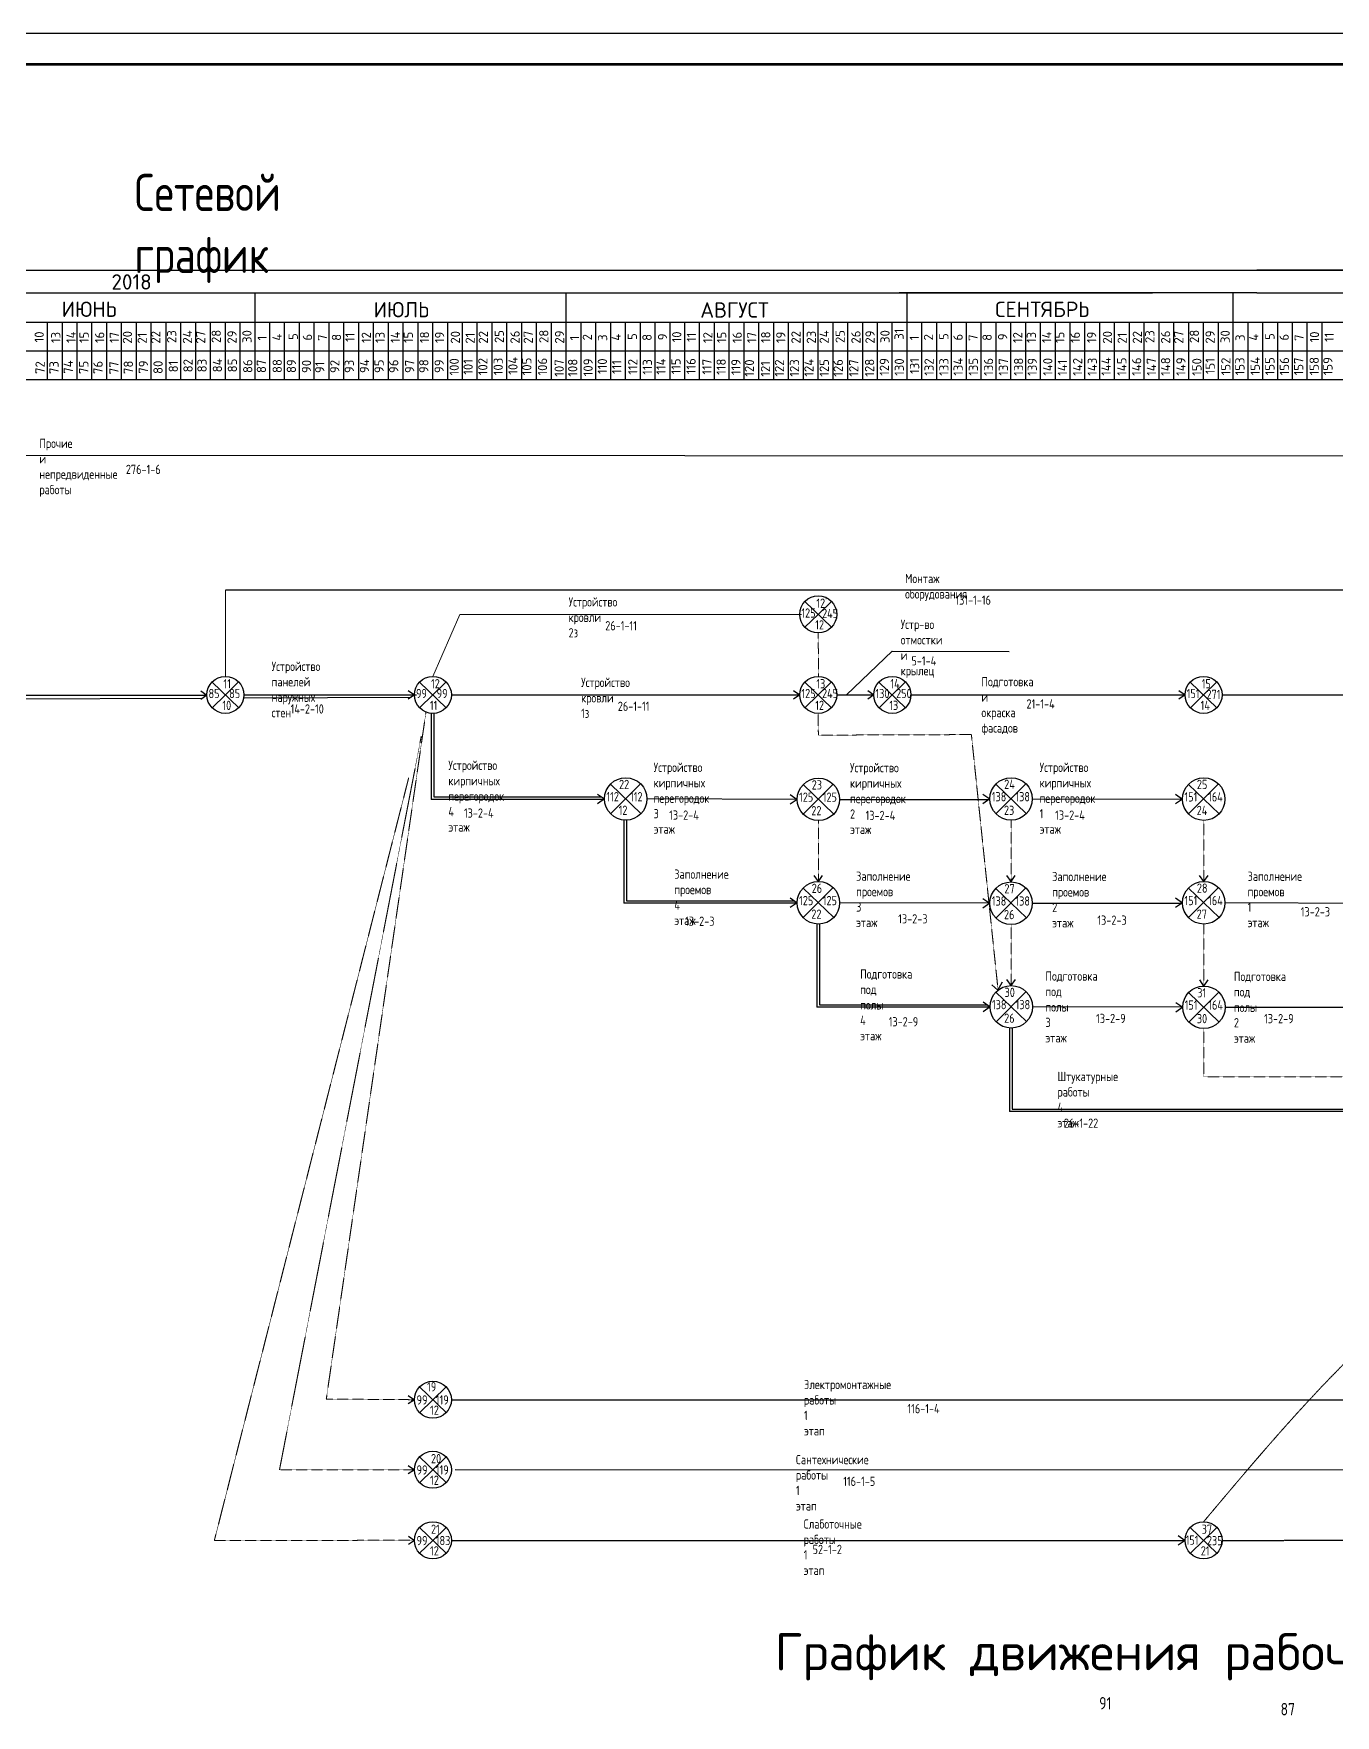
# Model space of a CAD drawing. Header units: millimetres. Extents: x -345369 to 252202, y 74562 to 424723.
# Drawn here: x -109492 to -88480, y 175989 to 203137 of the extents above; entities that cross this region are included whole.
import ezdxf

# ---------------------------------------------------------------- set-up
doc = ezdxf.new("R2010")
doc.units = ezdxf.units.MM
doc.linetypes.add('DASHED', pattern=[19.05, 12.7, -6.35])
doc.linetypes.add('N1', pattern=[550, 400, -150])
doc.layers.add('05', color=7, linetype='Continuous', lineweight=50)
doc.layers.add('1STAIR2D', color=30, linetype='Continuous')
doc.layers.add('A0-08', color=101, linetype='Continuous')
doc.styles.add('ISOCPEUR', font='isocpeur.TTF', dxfattribs={"width": 0.8})

msp = doc.modelspace()

# ---------------------------------------------------------------- linework, layer by layer
at = {"color": 0, "linetype": 'Continuous'}
msp.add_line((-75356.456733, 194150.528362), (-106397.267813, 194150.528362), dxfattribs=at)
at = {"lineweight": 20}
for p, q in [((-106397.267813, 194150.528362), (-106397.267813, 192761.597608)), ((-103047.970279, 192761.597608), (-102612.98399, 193762.437061)), ((-102612.98399, 193762.437061), (-97099.54439, 193762.437061))]:
    msp.add_line(p, q, dxfattribs=at)
at = {"linetype": 'N1', "lineweight": 20, "ltscale": 0.01}
for p, q in [((-96827.580523, 193463.392756), (-96823.184179, 192761.609631)), ((-104768.035637, 181095.036883), (-103159.515283, 192185.090974)), ((-96827.846286, 192163.557129), (-96825.648113, 191812.665567)), ((-105523.715426, 179952.837817), (-103234.313738, 191798.087512)), ((-96825.648113, 191812.665567), (-94355.453259, 191821.52064)), ((-94355.453259, 191821.52064), (-93924.582196, 187695.613129)), ((-103438.690872, 191121.506919), (-106575.068382, 178812.531338)), ((-96824.887327, 190432.924851), (-96824.887327, 189449.178551)), ((-93714.77912, 190440.039003), (-93714.813513, 189442.064398)), ((-90604.717123, 190437.089858), (-90604.717123, 189449.178551)), ((-93713.151456, 187769.563488), (-93714.82533, 188756.261342)), ((-90601.804374, 187762.451744), (-90604.717123, 188763.375494)), ((-90601.804374, 186294.213208), (-90601.804374, 187076.648687)), ((-87494.655127, 186294.213208), (-90601.804374, 186294.213208)), ((-103347.014323, 181084.286123), (-104768.035637, 181095.036883)), ((-103348.751502, 179952.837817), (-105523.715426, 179952.837817)), ((-103347.013554, 178814.872772), (-106575.068382, 178812.531338))]:
    msp.add_line(p, q, dxfattribs=at)
at = {"linetype": 'Continuous', "lineweight": 30}
for p, q in [((-113753.787906, 192458.513059), (-106696.284944, 192458.513059)), ((-113753.787906, 192458.513059), (-106696.284944, 192458.513059)), ((-106098.223391, 192462.553186), (-103313.522618, 192462.553186)), ((-106098.223391, 192462.553186), (-103347.014702, 192462.553186)), ((-100287.831792, 190775.755362), (-103074.221349, 190775.731516)), ((-103030.45397, 190814.499723), (-100322.977672, 190814.517921)), ((-97177.769795, 189099.091853), (-99964.159353, 189099.068007)), ((-99920.391973, 189137.836214), (-97212.915676, 189137.854412)), ((-94064.74884, 187419.479199), (-96851.138397, 187419.455352)), ((-96807.371018, 187458.22356), (-94099.89472, 187458.241758)), ((-87837.481187, 185734.938624), (-93738.56716, 185734.923395)), ((-93694.79978, 185773.691602), (-87882.673975, 185773.703147))]:
    msp.add_line(p, q, dxfattribs=at)
at = {"linetype": 'Continuous'}
for p, q in [((-102748.925856, 192462.556326), (-97126.890708, 192462.601552)), ((-102748.925856, 192462.556326), (-97126.890708, 192462.601552)), ((-97246.508478, 192462.601552), (-97126.890708, 192462.601552)), ((-96528.801863, 192462.601552), (-95931.543347, 192462.601552)), ((-96051.161116, 192462.601552), (-95931.543347, 192462.601552)), ((-95333.454501, 192462.601552), (-90906.720505, 192462.601552)), ((-95333.454501, 192462.601552), (-90906.720505, 192462.601552)), ((-90308.63166, 192462.601552), (-81576.580726, 192462.601552)), ((-90308.63166, 192462.601552), (-81576.580726, 192462.601552)), ((-97167.788855, 190775.826379), (-99592.049187, 190781.963311)), ((-96481.985798, 190775.820811), (-94067.606153, 190775.966421)), ((-90957.725046, 190772.890615), (-93371.880377, 190781.558311)), ((-94057.726858, 189099.16287), (-96481.987191, 189105.299802)), ((-93371.923802, 189099.157302), (-90957.544157, 189099.302912)), ((-87847.66305, 189096.227106), (-90261.818381, 189104.894802)), ((-90944.705903, 187419.550216), (-93368.966235, 187425.687148)), ((-90258.902846, 187419.544648), (-87844.523201, 187419.690258))]:
    msp.add_line(p, q, dxfattribs=at)
at = {"linetype": 'DASHED', "ltscale": 0.5}
msp.add_line((-90308.63166, 178814.044421), (-75359.864402, 178816.430496), dxfattribs=at)
at = {"linetype": 'N1', "lineweight": 20, "ltscale": 0.01, "end_tangent": (0.9659258263, 0.2588190451)}
msp.add_spline([(-90607.676082, 179113.088843), (-86431.048974, 183289.715952), (-81577.612538, 185578.698915)], degree=3, dxfattribs=at)
at = {"layer": '05', "lineweight": 30}
for p, q in [((-123056.058964, 199317.87628), (-104996.471843, 199317.87628)), ((-95392.433057, 199317.87628), (-92945.635279, 199317.87628)), ((-111181.978577, 198946.701976), (-105918.796737, 198951.17112)), ((-89748.91865, 198951.17112), (-95521.458092, 198951.17112)), ((-107114.974428, 198479.312065), (-105679.561199, 198479.312065)), ((-95392.433057, 198479.312065), (-93717.784289, 198479.312065))]:
    msp.add_line(p, q, dxfattribs=at)
at = {"layer": '1STAIR2D'}
msp.add_line((-48326.352797, 203137.13897), (-132326.352797, 203137.13897), dxfattribs=at)
at = {"layer": '1STAIR2D', "lineweight": 100}
msp.add_line((-48826.352797, 202637.13897), (-130326.352797, 202637.13897), dxfattribs=at)
at = {"layer": 'A0-08', "color": 0, "lineweight": 30}
for p, q in [((-126412.243349, 199317.87628), (-89748.91865, 199317.87628)), ((-126412.243349, 199317.87628), (-89748.91865, 199317.87628)), ((-123056.058964, 199317.87628), (-49459.209723, 199317.87628)), ((-119010.121779, 199317.87628), (-49459.209723, 199317.87628)), ((-85664.840601, 199317.87628), (-89748.91865, 199317.87628)), ((-127386.490309, 198951.17112), (-91429.86988, 198951.17112)), ((-127386.490309, 198951.17112), (-91429.86988, 198951.17112)), ((-123855.664503, 198951.17112), (-49459.209723, 198969.31087)), ((-123855.664503, 198951.17112), (-49459.209723, 198969.31087)), ((-105918.796737, 197553.470532), (-105918.796737, 198946.701976)), ((-100894.850435, 197553.470532), (-100894.850435, 198946.701976)), ((-95392.433057, 197553.470532), (-95392.433057, 198946.701976)), ((-95392.433057, 197553.470532), (-95392.433057, 198946.701976)), ((-90129.251216, 197553.470532), (-90129.251216, 198946.701976)), ((-89748.91865, 198951.17112), (-85664.840601, 198951.17112)), ((-127386.490309, 198479.312065), (-89748.91865, 198479.312065)), ((-127386.490309, 198479.312065), (-89748.91865, 198479.312065)), ((-123716.927599, 198479.312065), (-85664.840601, 198479.312065)), ((-123716.927599, 198479.312065), (-85664.840601, 198479.312065)), ((-122777.059346, 198479.312065), (-85105.304914, 198479.312065)), ((-122777.059346, 198479.312065), (-85105.304914, 198479.312065)), ((-118326.296099, 198479.312065), (-85105.304914, 198479.312065)), ((-118326.296099, 198479.312065), (-85105.304914, 198479.312065)), ((-113302.349797, 198479.312065), (-85105.304914, 198479.312065)), ((-113302.349797, 198479.312065), (-49459.209723, 198479.312065)), ((-109268.094272, 197553.470532), (-109268.094272, 198479.312065)), ((-109028.858734, 197553.470532), (-109028.858734, 198479.312065)), ((-108789.623195, 197553.470532), (-108789.623195, 198479.312065)), ((-108550.387657, 197553.470532), (-108550.387657, 198479.312065)), ((-108311.152119, 197553.470532), (-108311.152119, 198479.312065)), ((-108071.916581, 197553.470532), (-108071.916581, 198479.312065)), ((-107832.681043, 197553.470532), (-107832.681043, 198479.312065)), ((-107593.445504, 197553.470532), (-107593.445504, 198479.312065)), ((-107354.209966, 197553.470532), (-107354.209966, 198479.312065)), ((-107114.974428, 197553.470532), (-107114.974428, 198479.312065)), ((-106875.73889, 197553.470532), (-106875.73889, 198479.312065)), ((-106636.503352, 197553.470532), (-106636.503352, 198479.312065)), ((-106397.267813, 197553.470532), (-106397.267813, 198479.312065)), ((-106158.032275, 197553.470532), (-106158.032275, 198479.312065)), ((-105918.796737, 197553.470532), (-105918.796737, 198479.312065)), ((-105679.561199, 197553.470532), (-105679.561199, 198479.312065)), ((-105440.325661, 197553.470532), (-105440.325661, 198479.312065)), ((-105201.090123, 197553.470532), (-105201.090123, 198479.312065)), ((-104961.854584, 197553.470532), (-104961.854584, 198479.312065)), ((-104722.619046, 197553.470532), (-104722.619046, 198479.312065)), ((-104483.383508, 197553.470532), (-104483.383508, 198479.312065)), ((-104244.14797, 197553.470532), (-104244.14797, 198479.312065)), ((-104004.912432, 197553.470532), (-104004.912432, 198479.312065)), ((-103765.676893, 197553.470532), (-103765.676893, 198479.312065)), ((-103526.441355, 197553.470532), (-103526.441355, 198479.312065)), ((-103287.205817, 197553.470532), (-103287.205817, 198479.312065)), ((-103047.970279, 197553.470532), (-103047.970279, 198479.312065)), ((-102808.734741, 197553.470532), (-102808.734741, 198479.312065)), ((-102569.499202, 197553.470532), (-102569.499202, 198479.312065)), ((-102330.263664, 197553.470532), (-102330.263664, 198479.312065)), ((-102091.028126, 197553.470532), (-102091.028126, 198479.312065)), ((-101851.792588, 197553.470532), (-101851.792588, 198479.312065)), ((-101612.55705, 197553.470532), (-101612.55705, 198479.312065)), ((-101373.321511, 197553.470532), (-101373.321511, 198479.312065)), ((-101134.085973, 197553.470532), (-101134.085973, 198479.312065)), ((-100894.850435, 197553.470532), (-100894.850435, 198479.312065)), ((-100655.614897, 197553.470532), (-100655.614897, 198479.312065)), ((-100416.379359, 197553.470532), (-100416.379359, 198479.312065)), ((-100177.14382, 197553.470532), (-100177.14382, 198479.312065)), ((-99937.908282, 197553.470532), (-99937.908282, 198479.312065)), ((-99698.672744, 197553.470532), (-99698.672744, 198479.312065)), ((-99459.437206, 197553.470532), (-99459.437206, 198479.312065)), ((-99220.201668, 197553.470532), (-99220.201668, 198479.312065)), ((-98980.966129, 197553.470532), (-98980.966129, 198479.312065)), ((-98741.730591, 197553.470532), (-98741.730591, 198479.312065)), ((-98502.495053, 197553.470532), (-98502.495053, 198479.312065)), ((-98263.259515, 197553.470532), (-98263.259515, 198479.312065)), ((-98024.023977, 197553.470532), (-98024.023977, 198479.312065)), ((-97784.788438, 197553.470532), (-97784.788438, 198479.312065)), ((-97545.5529, 197553.470532), (-97545.5529, 198479.312065)), ((-97306.317362, 197553.470532), (-97306.317362, 198479.312065)), ((-97067.081824, 197553.470532), (-97067.081824, 198479.312065)), ((-96827.846286, 197553.470532), (-96827.846286, 198479.312065)), ((-96588.610748, 197553.470532), (-96588.610748, 198479.312065)), ((-96349.375209, 197553.470532), (-96349.375209, 198479.312065)), ((-96110.139671, 197553.470532), (-96110.139671, 198479.312065)), ((-95870.904133, 197553.470532), (-95870.904133, 198479.312065)), ((-95870.904133, 197553.470532), (-95870.904133, 198479.312065)), ((-95631.668595, 197553.470532), (-95631.668595, 198479.312065)), ((-95631.668595, 197553.470532), (-95631.668595, 198479.312065)), ((-95392.433057, 197553.470532), (-95392.433057, 198479.312065)), ((-95392.433057, 197553.470532), (-95392.433057, 198479.312065)), ((-95153.197518, 197553.470532), (-95153.197518, 198479.312065)), ((-95153.197518, 197553.470532), (-95153.197518, 198479.312065)), ((-94913.96198, 197553.470532), (-94913.96198, 198479.312065)), ((-94913.96198, 197553.470532), (-94913.96198, 198479.312065)), ((-94674.726442, 197553.470532), (-94674.726442, 198479.312065)), ((-94674.726442, 197553.470532), (-94674.726442, 198479.312065)), ((-94435.490904, 197553.470532), (-94435.490904, 198479.312065)), ((-94435.490904, 197553.470532), (-94435.490904, 198479.312065)), ((-94196.255366, 197553.470532), (-94196.255366, 198479.312065)), ((-94196.255366, 197553.470532), (-94196.255366, 198479.312065)), ((-93957.019827, 197553.470532), (-93957.019827, 198479.312065)), ((-93717.784289, 197553.470532), (-93717.784289, 198479.312065)), ((-93478.548751, 197553.470532), (-93478.548751, 198479.312065)), ((-93239.313213, 197553.470532), (-93239.313213, 198479.312065)), ((-93000.077675, 197553.470532), (-93000.077675, 198479.312065)), ((-92760.842136, 197553.470532), (-92760.842136, 198479.312065)), ((-92521.606598, 197553.470532), (-92521.606598, 198479.312065)), ((-92282.37106, 197553.470532), (-92282.37106, 198479.312065)), ((-92043.135522, 197553.470532), (-92043.135522, 198479.312065)), ((-91803.899984, 197553.470532), (-91803.899984, 198479.312065)), ((-91564.664445, 197553.470532), (-91564.664445, 198479.312065)), ((-91325.428907, 197553.470532), (-91325.428907, 198479.312065)), ((-91086.193369, 197553.470532), (-91086.193369, 198479.312065)), ((-90846.957831, 197553.470532), (-90846.957831, 198479.312065)), ((-90607.722293, 197553.470532), (-90607.722293, 198479.312065)), ((-90368.486754, 197553.470532), (-90368.486754, 198479.312065)), ((-90129.251216, 197553.470532), (-90129.251216, 198479.312065)), ((-89890.015678, 197553.470532), (-89890.015678, 198479.312065)), ((-89650.78014, 197553.470532), (-89650.78014, 198479.312065)), ((-89411.544602, 197553.470532), (-89411.544602, 198479.312065)), ((-89172.309063, 197553.470532), (-89172.309063, 198479.312065)), ((-88933.073525, 197553.470532), (-88933.073525, 198479.312065)), ((-88693.837987, 197553.470532), (-88693.837987, 198479.312065)), ((-127386.490309, 198016.391299), (-85105.304914, 198016.391299)), ((-127386.490309, 198016.391299), (-85105.304914, 198016.391299)), ((-123186.46479, 198016.391299), (-85105.304914, 198016.391299)), ((-123186.46479, 198016.391299), (-49459.209723, 198016.391299)), ((-107114.974428, 198016.391299), (-103765.676893, 198016.391299)), ((-95392.433057, 198016.391299), (-90129.251216, 198016.391299)), ((-127386.490309, 197553.470532), (-89748.91865, 197553.470532)), ((-127386.490309, 197553.470532), (-89748.91865, 197553.470532)), ((-123861.462102, 197553.470532), (-85105.304914, 197553.470532)), ((-122777.059346, 197553.470532), (-85105.304914, 197553.470532)), ((-118899.975673, 197553.470532), (-85105.304914, 197553.470532)), ((-118899.975673, 197553.470532), (-85105.304914, 197553.470532)), ((-113302.349797, 197553.470532), (-85105.304914, 197553.470532)), ((-113302.349797, 197553.470532), (-49459.209723, 197553.470532)), ((-111181.978577, 197553.470532), (-105440.325661, 197553.470532)), ((-95392.433057, 197553.470532), (-93717.784289, 197553.470532)), ((-113765.392608, 192379.959825), (-106764.781659, 192410.551143)), ((-106101.802581, 192416.424416), (-103396.007272, 192428.248219)), ((-103074.206228, 192164.66186), (-103074.221349, 190775.731516)), ((-103030.50094, 192164.019454), (-103030.45397, 190814.499723)), ((-99964.14474, 190441.284146), (-99964.159353, 189099.068007)), ((-99920.437308, 190440.346224), (-99920.391973, 189137.836214)), ((-96851.123755, 188764.380682), (-96851.138397, 187419.455352)), ((-96807.416459, 188763.820855), (-96807.371018, 187458.22356)), ((-93738.552518, 187079.848724), (-93738.56716, 185734.923395)), ((-93694.845222, 187079.288897), (-93694.79978, 185773.691602))]:
    msp.add_line(p, q, dxfattribs=at)
at = {"layer": 'A0-08', "color": 0, "lineweight": 25}
for p, q in [((-118598.280261, 196336.541719), (-52868.28885, 196303.544114)), ((-97042.934984, 193970.197544), (-96612.757587, 193554.676578)), ((-96827.846286, 193762.437061), (-96614.176641, 193971.656682)), ((-97041.51593, 193553.21744), (-96827.846286, 193762.437061)), ((-96371.147697, 192462.601552), (-95632.471098, 193166.971289)), ((-95632.471098, 193166.971289), (-93746.979438, 193163.264909)), ((-106612.356512, 192670.313669), (-106182.179115, 192254.792702)), ((-106397.267813, 192462.553186), (-106183.598169, 192671.772807)), ((-103263.058978, 192670.313669), (-102832.88158, 192254.792702)), ((-103047.970279, 192462.553186), (-102834.300634, 192671.772807)), ((-97042.934984, 192670.362035), (-96612.757587, 192254.841069)), ((-96827.846286, 192462.601552), (-96614.176641, 192671.821173)), ((-95847.587623, 192670.362035), (-95417.410225, 192254.841069)), ((-95632.498924, 192462.601552), (-95418.82928, 192671.821173)), ((-90822.764781, 192670.362035), (-90392.587384, 192254.841069)), ((-90607.676082, 192462.601552), (-90394.006438, 192671.821173)), ((-106610.937458, 192253.333565), (-106397.267813, 192462.553186)), ((-103261.639923, 192253.333565), (-103047.970279, 192462.553186)), ((-97041.51593, 192253.381931), (-96827.846286, 192462.601552)), ((-95846.168568, 192253.381931), (-95632.498924, 192462.601552)), ((-90821.345727, 192253.381931), (-90607.676082, 192462.601552)), ((-100181.582391, 191021.170646), (-99688.316255, 190544.710416)), ((-100179.955222, 190543.037285), (-99695.861343, 191028.742068)), ((-97071.520395, 191014.056494), (-96578.254258, 190537.596264)), ((-97069.893225, 190535.923133), (-96585.799346, 191021.627916)), ((-93961.412188, 191021.170646), (-93468.146052, 190544.710416)), ((-93959.785019, 190543.037285), (-93475.691139, 191028.742068)), ((-90851.350191, 191018.221501), (-90358.084055, 190541.761271)), ((-90849.723022, 190540.08814), (-90365.629143, 191025.792923)), ((-96824.887327, 189449.285733), (-96893.49726, 189547.270873)), ((-96824.887327, 189449.285733), (-96756.277393, 189547.270873)), ((-93714.813264, 189449.285733), (-93783.423198, 189547.270873)), ((-93714.813264, 189449.285733), (-93646.20333, 189547.270873)), ((-90604.717123, 189449.178551), (-90673.327057, 189547.163691)), ((-90604.717123, 189449.178551), (-90536.107189, 189547.163691)), ((-97071.520395, 189344.507137), (-96578.254258, 188868.046907)), ((-97069.893225, 188866.373776), (-96585.799346, 189352.07856)), ((-93961.458398, 189337.392985), (-93468.192262, 188860.932755)), ((-93959.831229, 188859.259624), (-93475.73735, 189344.964407)), ((-90851.350191, 189344.507137), (-90358.084055, 188868.046907)), ((-90849.723022, 188866.373776), (-90365.629143, 189352.07856)), ((-93929.047899, 187695.613112), (-94023.040564, 187780.219319)), ((-93958.499439, 187664.894483), (-93465.233303, 187188.434253)), ((-93956.87227, 187186.761122), (-93472.77839, 187672.465905)), ((-93929.047899, 187695.613112), (-93850.764264, 187829.700998)), ((-93713.151456, 187769.563488), (-93781.761389, 187867.548628)), ((-93713.151456, 187769.563488), (-93644.541522, 187867.548628)), ((-90848.437443, 187657.780331), (-90355.171306, 187181.320101)), ((-90846.810273, 187179.646969), (-90362.716394, 187665.351753)), ((-90601.804374, 187762.451744), (-90670.414308, 187860.436884)), ((-90601.804374, 187762.451744), (-90533.194441, 187860.436884)), ((-103402.051243, 181084.167863), (-103347.014493, 181084.1638)), ((-103263.058978, 181291.571073), (-102832.88158, 180876.050106)), ((-103261.639923, 180874.590968), (-103047.970279, 181083.81059)), ((-103047.970279, 181083.81059), (-102834.300634, 181293.030211)), ((-102748.926016, 181084.119649), (-87794.623968, 181081.740812)), ((-103263.058978, 180161.339152), (-102832.88158, 179745.818186)), ((-103047.970279, 179953.578669), (-102834.300634, 180162.79829)), ((-103261.639923, 179744.359048), (-103047.970279, 179953.578669)), ((-102689.635402, 179955.468914), (-87817.528019, 179952.808741)), ((-103263.058978, 179021.804904), (-102832.88158, 178606.283937)), ((-103047.970279, 178814.044421), (-102834.300634, 179023.264042)), ((-90822.764781, 179021.804904), (-90392.587384, 178606.283937)), ((-90607.676082, 178814.044421), (-90394.006438, 179023.264042)), ((-103261.639923, 178604.8248), (-103047.970279, 178814.044421)), ((-102748.925856, 178814.044421), (-90906.720505, 178814.044421)), ((-90821.345727, 178604.8248), (-90607.676082, 178814.044421))]:
    msp.add_line(p, q, dxfattribs=at)
at = {"layer": 'A0-08', "color": 0, "lineweight": 30}
for points in [[(-106794.270084, 192527.122992), (-106696.284944, 192458.513059), (-106794.270084, 192389.903125)], [(-103444.999842, 192531.163119), (-103347.014702, 192462.553186), (-103444.999842, 192393.943252)], [(-100390.080792, 190861.504031), (-100277.725396, 190782.831937), (-100390.080792, 190704.159842)], [(-97280.018795, 189184.840522), (-97167.6634, 189106.168428), (-97280.018795, 189027.496333)], [(-94166.997839, 187505.227868), (-94054.642444, 187426.555773), (-94166.997839, 187347.883679)]]:
    msp.add_lwpolyline(points, dxfattribs=at)
at = {"layer": 'A0-08', "color": 0, "lineweight": 25}
for points in [[(-97224.875849, 192531.211486), (-97126.890708, 192462.601552), (-97224.875849, 192393.991618)], [(-96029.528487, 192531.211486), (-95931.543347, 192462.601552), (-96029.528487, 192393.991618)], [(-91004.705645, 192531.211486), (-90906.720505, 192462.601552), (-91004.705645, 192393.991618)], [(-97280.144249, 190854.474277), (-97167.788854, 190775.802182), (-97280.144249, 190697.130088)], [(-94170.036042, 190861.58843), (-94057.680647, 190782.916335), (-94170.036042, 190704.24424)], [(-91059.974046, 190858.639284), (-90947.618651, 190779.96719), (-91059.974046, 190701.295095)], [(-94170.082252, 189177.810768), (-94057.726857, 189099.138673), (-94170.082252, 189020.466579)], [(-91059.974046, 189184.924921), (-90947.618651, 189106.252826), (-91059.974046, 189027.580731)], [(-91057.061297, 187498.198114), (-90944.705902, 187419.526019), (-91057.061297, 187340.853925)], [(-103444.999463, 181152.896057), (-103347.014323, 181084.286123), (-103444.999463, 181015.67619)], [(-103444.999463, 180022.664137), (-103347.014323, 179954.054203), (-103444.999463, 179885.444269)], [(-103442.968943, 178882.061459), (-103344.983803, 178813.451525), (-103442.968943, 178744.841591)], [(-91019.0759, 178892.716515), (-90906.720505, 178814.044421), (-91019.0759, 178735.372326)]]:
    msp.add_lwpolyline(points, dxfattribs=at)
for centre, radius in [((-96827.846286, 193762.437061), 299.044423), ((-106397.267813, 192462.553186), 299.044423), ((-103047.970279, 192462.553186), 299.044423), ((-96827.846286, 192462.601552), 299.044423), ((-95632.498924, 192462.601552), 299.044423), ((-90607.676082, 192462.601552), 299.044423), ((-99934.949323, 190782.940531), 342.901528), ((-93714.77912, 190782.940531), 342.901528), ((-96824.887327, 190775.826379), 342.901528), ((-90604.717123, 190779.991386), 342.901528), ((-96824.887327, 189106.277022), 342.901528), ((-93714.82533, 189099.16287), 342.901528), ((-90604.717123, 189106.277022), 342.901528), ((-93711.866371, 187426.664368), 342.901528), ((-90601.804374, 187419.550216), 342.901528), ((-103047.970279, 181083.81059), 299.044423), ((-103047.970279, 179953.578669), 299.044423), ((-103047.970279, 178814.044421), 299.044423), ((-90607.676082, 178814.044421), 299.044423)]:
    msp.add_circle(centre, radius, dxfattribs=at)

# ---------------------------------------------------------------- texts
at = {"lineweight": 25, "style": 'ISOCPEUR'}
for s, p in [('2018', (-108235.599321, 199005.067754)), ('ИЮНЬ', (-109040.730472, 198563.763875)), ('ИЮЛЬ', (-104004.664744, 198557.336564)), ('АВГУСТ', (-98731.614816, 198552.541675)), ('СЕНТЯБРЬ', (-93971.307962, 198562.659761))]:
    msp.add_text(s, height=247.4037, dxfattribs=at).set_placement(p)
at = {"style": 'ISOCPEUR'}
msp.add_text('График движения рабочих кадров по объекту', height=600, dxfattribs=at).set_placement((-97528.992677, 176716.427683))
at = {"lineweight": 35, "insert": (-107863.332057, 200873.512), "char_height": 600, "attachment_point": 1, "style": 'ISOCPEUR'}
msp.add_mtext_dynamic_manual_height_columns('Сетевой график', width=112.53552796, gutter_width=12.5, heights=[0], dxfattribs=at)
at = {"layer": 'A0-08', "color": 0, "lineweight": 25, "style": 'ISOCPEUR'}
for s, height, p in [('10', 149.5222114, (-109327.472899, 198151.788331)), ('13', 149.5222114, (-109060.155272, 198141.88537)), ('14', 149.5222114, (-108814.05836, 198141.88537)), ('15', 149.5222114, (-108603.320401, 198141.88537)), ('16', 149.5222114, (-108352.069049, 198141.88537)), ('17', 149.5222114, (-108115.666271, 198141.88537)), ('20', 149.5222114, (-107903.057451, 198132.623385)), ('21', 149.5222114, (-107665.162342, 198132.623385)), ('22', 149.5222114, (-107447.03211, 198132.623385)), ('23', 149.5222114, (-107189.290246, 198141.88537)), ('24', 149.5222114, (-106934.638261, 198132.623385)), ('27', 149.5222114, (-106721.743822, 198132.623385)), ('28', 149.5222114, (-106470.511568, 198141.88537)), ('29', 149.5222114, (-106215.859584, 198132.623385)), ('30', 149.5222114, (-105974.405012, 198143.241384)), ('1', 149.522211, (-105728.545734, 198184.749767)), ('4', 149.522211, (-105488.035888, 198180.402556)), ('5', 149.522211, (-105227.260628, 198191.739855)), ('6', 149.522211, (-104998.029748, 198181.959476)), ('7', 149.522211, (-104754.111428, 198177.069287)), ('8', 149.522211, (-104529.207426, 198177.91653)), ('11', 149.5222114, (-104311.877144, 198160.49773)), ('12', 149.5222114, (-104047.792828, 198141.88537)), ('13', 149.5222114, (-103826.067308, 198141.88537)), ('14', 149.5222114, (-103579.970395, 198141.88537)), ('15', 149.5222114, (-103369.232437, 198141.88537)), ('18', 149.5222114, (-103108.509586, 198141.88537)), ('19', 149.5222114, (-102864.795164, 198141.88537)), ('20', 149.5222114, (-102610.143179, 198132.623385)), ('21', 149.5222114, (-102372.248071, 198132.623385)), ('22', 149.5222114, (-102159.337455, 198132.623385)), ('25', 149.5222114, (-101901.59559, 198141.88537)), ('26', 149.5222114, (-101646.943606, 198132.623385)), ('27', 149.5222114, (-101434.049166, 198132.623385)), ('28', 149.5222114, (-101182.816913, 198141.88537)), ('29', 149.5222114, (-100928.164928, 198132.623385)), ('1', 149.522211, (-100686.379144, 198184.749767)), ('2', 149.522211, (-100479.880916, 198184.749767)), ('3', 149.522211, (-100233.782488, 198176.055447)), ('4', 149.522211, (-100013.797114, 198180.402556)), ('5', 149.522211, (-99753.021854, 198191.739855)), ('8', 149.522211, (-99516.552639, 198177.91653)), ('9', 149.522211, (-99265.988173, 198186.626032)), ('10', 149.5222114, (-99037.222258, 198151.788331)), ('11', 149.5222114, (-98799.736923, 198160.49773)), ('12', 149.5222114, (-98535.652607, 198141.88537)), ('15', 149.5222114, (-98312.603157, 198141.88537)), ('16', 149.5222114, (-98061.351805, 198141.88537)), ('17', 149.5222114, (-97824.949027, 198141.88537)), ('18', 149.5222114, (-97600.731819, 198141.88537)), ('19', 149.5222114, (-97357.017396, 198141.88537)), ('22', 149.5222114, (-97112.64249, 198132.623385)), ('23', 149.5222114, (-96864.586541, 198132.623385)), ('24', 149.5222114, (-96656.920076, 198132.623385)), ('25', 149.5222114, (-96399.178212, 198141.88537)), ('26', 149.5222114, (-96144.526227, 198132.623385)), ('29', 149.5222114, (-95916.959879, 198132.623385)), ('30', 149.5222114, (-95675.505308, 198143.241384)), ('30', 149.5222114, (-95675.505308, 198143.241384)), ('31', 149.5222114, (-95448.041332, 198195.524641)), ('31', 149.5222114, (-95448.041332, 198195.524641)), ('1', 149.522211, (-95202.182054, 198184.749767)), ('1', 149.522211, (-95202.182054, 198184.749767)), ('2', 149.522211, (-94973.677713, 198184.749767)), ('2', 149.522211, (-94973.677713, 198184.749767)), ('5', 149.522211, (-94725.384122, 198191.739855)), ('5', 149.522211, (-94725.384122, 198191.739855)), ('6', 149.522211, (-94496.153243, 198181.959476)), ('6', 149.522211, (-94496.153243, 198181.959476)), ('7', 149.522211, (-94252.234923, 198177.069287)), ('7', 149.522211, (-94252.234923, 198177.069287)), ('8', 149.522211, (-94027.33092, 198177.91653)), ('8', 149.522211, (-94027.33092, 198177.91653)), ('9', 149.522211, (-93776.766454, 198186.626032)), ('12', 149.5222114, (-93533.619018, 198141.88537)), ('13', 149.5222114, (-93311.893498, 198141.88537)), ('14', 149.5222114, (-93065.796585, 198141.88537)), ('15', 149.5222114, (-92855.058627, 198141.88537)), ('16', 149.5222114, (-92603.807275, 198141.88537)), ('19', 149.5222114, (-92339.235942, 198141.88537)), ('20', 149.5222114, (-92084.583957, 198132.623385)), ('21', 149.5222114, (-91846.688849, 198132.623385)), ('22', 149.5222114, (-91602.909518, 198132.623385)), ('23', 149.5222114, (-91400.992152, 198141.88537)), ('26', 149.5222114, (-91146.340167, 198132.623385)), ('27', 149.5222114, (-90933.445728, 198132.623385)), ('28', 149.5222114, (-90682.213475, 198141.88537)), ('29', 149.5222114, (-90427.56149, 198132.623385)), ('30', 149.5222114, (-90184.859491, 198142.413917)), ('3', 149.522211, (-89942.841657, 198176.055447)), ('4', 149.522211, (-89722.856283, 198180.402556)), ('5', 149.522211, (-89462.081023, 198191.739855)), ('6', 149.522211, (-89232.850143, 198181.959476)), ('7', 149.522211, (-88988.931823, 198177.069287)), ('10', 149.5222114, (-88743.16008, 198151.788331)), ('11', 149.5222114, (-88505.674745, 198160.49773)), ('104', 149.5222114, (-101680.750494, 197630.099847)), ('72', 149.5222114, (-109313.050726, 197643.156048)), ('73', 149.5222114, (-109088.617831, 197641.558914)), ('74', 149.5222114, (-108858.095181, 197646.322822)), ('75', 149.5222114, (-108608.267264, 197641.620772)), ('76', 149.5222114, (-108377.443814, 197641.580662)), ('77', 149.5222114, (-108121.484217, 197638.404655)), ('78', 149.5222114, (-107889.135299, 197641.571429)), ('79', 149.5222114, (-107645.580495, 197646.36006)), ('80', 149.5222114, (-107409.428763, 197643.699231)), ('81', 149.5222114, (-107163.058155, 197669.25237)), ('82', 149.5222114, (-106925.18244, 197669.25237)), ('83', 149.5222114, (-106699.518057, 197669.25237)), ('84', 149.5222114, (-106450.758473, 197669.25237)), ('85', 149.5222114, (-106209.20951, 197669.25237)), ('86', 149.5222114, (-105961.043903, 197658.160247)), ('87', 149.5222114, (-105740.615664, 197658.160247)), ('88', 149.5222114, (-105485.991863, 197658.160247)), ('89', 149.5222114, (-105256.958819, 197658.160247)), ('90', 149.5222114, (-105013.856352, 197658.160247)), ('91', 149.5222114, (-104799.312236, 197658.160247)), ('92', 149.5222114, (-104556.476726, 197658.160247)), ('93', 149.5222114, (-104322.761704, 197658.160247)), ('94', 149.5222114, (-104077.243995, 197658.160247)), ('95', 149.5222114, (-103841.481207, 197658.160247)), ('96', 149.5222114, (-103605.421912, 197658.160247)), ('97', 149.5222114, (-103348.197742, 197658.160247)), ('98', 149.5222114, (-103119.507929, 197658.160247)), ('99', 149.5222114, (-102871.957103, 197658.160247)), ('100', 149.5222114, (-102628.850847, 197618.24737)), ('101', 149.5222114, (-102404.876351, 197630.021883)), ('102', 149.5222114, (-102166.755905, 197622.957113)), ('103', 149.5222114, (-101918.87094, 197623.03518)), ('105', 149.5222114, (-101456.775997, 197620.680257)), ('106', 149.5222114, (-101204.509855, 197618.325334)), ('107', 149.5222114, (-100934.51673, 197598.50609)), ('108', 149.5222114, (-100716.288978, 197598.50609)), ('109', 149.5222114, (-100467.684467, 197605.799391)), ('110', 149.5222114, (-100238.041235, 197641.573891)), ('111', 149.5222114, (-100006.002714, 197641.578097)), ('112', 149.5222114, (-99746.864383, 197633.16055)), ('113', 149.5222114, (-99510.708862, 197629.025688)), ('114', 149.5222114, (-99291.599703, 197631.129998)), ('115', 149.5222114, (-99049.003874, 197635.351133)), ('116', 149.5222114, (-98806.512857, 197639.600889)), ('117', 149.5222114, (-98549.481139, 197633.287754)), ('118', 149.5222114, (-98319.566151, 197629.115859)), ('119', 149.5222114, (-98081.298967, 197624.956274)), ('120', 149.5222114, (-97864.133014, 197598.50609)), ('121', 149.5222114, (-97604.609274, 197598.50609)), ('122', 149.5222114, (-97379.121431, 197598.50609)), ('123', 149.5222114, (-97136.615766, 197598.50609)), ('124', 149.5222114, (-96902.618886, 197598.50609)), ('125', 149.5222114, (-96655.858576, 197598.50609)), ('126', 149.5222114, (-96430.370733, 197598.50609)), ('127', 149.5222114, (-96179.356031, 197598.50609)), ('128', 149.5222114, (-95924.086684, 197598.50609)), ('129', 149.5222114, (-95685.624017, 197612.917396)), ('129', 149.5222114, (-95685.624017, 197612.917396)), ('130', 149.5222114, (-95444.154611, 197612.917396)), ('130', 149.5222114, (-95444.154611, 197612.917396)), ('131', 149.5222114, (-95197.903464, 197643.504013)), ('131', 149.5222114, (-95197.903464, 197643.504013)), ('132', 149.5222114, (-94963.606289, 197612.917396)), ('132', 149.5222114, (-94963.606289, 197612.917396)), ('133', 149.5222114, (-94724.527626, 197612.917396)), ('133', 149.5222114, (-94724.527626, 197612.917396)), ('134', 149.5222114, (-94495.01219, 197612.917396)), ('134', 149.5222114, (-94495.01219, 197612.917396)), ('135', 149.5222114, (-94248.761043, 197612.917396)), ('135', 149.5222114, (-94248.761043, 197612.917396)), ('136', 149.5222114, (-94004.565997, 197612.917396)), ('136', 149.5222114, (-94004.565997, 197612.917396)), ('137', 149.5222114, (-93763.950247, 197612.917396)), ('138', 149.5222114, (-93519.210174, 197612.917396)), ('139', 149.5222114, (-93298.166396, 197612.917396)), ('140', 149.5222114, (-93048.047529, 197612.917396)), ('141', 149.5222114, (-92811.375773, 197612.917396)), ('142', 149.5222114, (-92566.178312, 197612.917396)), ('143', 149.5222114, (-92329.506556, 197612.917396)), ('144', 149.5222114, (-92106.282166, 197612.917396)), ('145', 149.5222114, (-91852.90728, 197612.917396)), ('146', 149.5222114, (-91613.546254, 197612.917396)), ('147', 149.5222114, (-91374.184975, 197612.917396)), ('148', 149.5222114, (-91145.58179, 197612.917396)), ('149', 149.5222114, (-90898.152193, 197612.917396)), ('150', 149.5222114, (-90640.42368, 197612.917396)), ('151', 149.5222114, (-90426.983487, 197640.093667)), ('152', 149.5222114, (-90173.157725, 197620.966867)), ('153', 149.5222114, (-89946.839515, 197620.966867)), ('154', 149.5222114, (-89699.429113, 197620.966867)), ('155', 149.5222114, (-89462.435847, 197620.966867)), ('156', 149.5222114, (-89228.047244, 197620.966867)), ('157', 149.5222114, (-88997.833778, 197620.966867)), ('158', 149.5222114, (-88747.664855, 197620.966867)), ('159', 149.5222114, (-88526.267997, 197620.966867))]:
    msp.add_text(s, height=height, rotation=90, dxfattribs=at).set_placement(p)
at = {"layer": 'A0-08', "color": 0, "lineweight": 25, "attachment_point": 1, "style": 'ISOCPEUR'}
for s, width, insert, char_height in [('Прочие и непредвиденные работы', 71.87617414, (-109399.032102, 196598.262666), 149.52221137), ('276-1-6', 2.49875162, (-108003.193031, 196177.585706), 149.5222114), ('Монтаж оборудования', 49.14407474, (-95425.403604, 194415.580764), 149.52221137), ('Устройство кровли 2з', 80.45753679, (-100857.305259, 194038.384112), 149.52221137), ('125', 2.49875162, (-97099.54439, 193859.054848), 149.5222114), ("12'", 2.49875162, (-96857.905294, 194017.222834), 149.5222114), ('245', 3.00239732, (-96765.553478, 193851.166953), 149.5222114), ('131-1-16', 2.78595096, (-94612.937475, 194067.399373), 149.5222114), ('26-1-11', 1.99557045, (-100265.563686, 193653.327267), 149.5222114), ('12', 2.49875162, (-96875.704271, 193667.872853), 149.5222114), ('Устр-во отмостки \\Pи крылец', 152.47651879, (-95496.677137, 193674.965918), 149.52221137), ('5-1-4', 2.5, (-95323.255029, 193086.791734), 149.5222114), ('Устройство панелей наружных стен', 23.98457121, (-105651.035707, 192997.843551), 149.52221137), ('85', 2.49875162, (-106668.965918, 192559.170972), 149.5222114), ('11', 2.49875162, (-106427.326821, 192717.338958), 149.5222114), ('85', 3.00239732, (-106335.936646, 192559.170972), 149.5222114), ('99', 2.49875162, (-103319.668383, 192559.170972), 149.5222114), ('12', 2.49875162, (-103078.029287, 192717.338958), 149.5222114), ('99', 3.00239732, (-102986.639111, 192559.170972), 149.5222114), ('Устройство кровли 1з', 80.45753679, (-100654.457508, 192738.5221), 149.52221137), ('125', 2.49875162, (-97099.54439, 192559.219339), 149.5222114), ('13', 2.49875162, (-96857.905294, 192717.387325), 149.5222114), ('245', 3.00239732, (-96766.515118, 192559.219339), 149.5222114), ('130', 2.21457096, (-95904.197028, 192559.219339), 149.5222114), ('14', 2.49875162, (-95662.557932, 192717.387325), 149.5222114), ('250', 3.00239732, (-95571.167757, 192559.219339), 149.5222114), ('Подготовка и окраска фасадов', 152.47651879, (-94193.186409, 192750.373787), 149.52221137), ('151', 2.49875162, (-90879.374187, 192559.219339), 149.5222114), ('15', 2.49875162, (-90637.73509, 192717.387325), 149.5222114), ('271', 3.00239732, (-90561.490004, 192544.07425), 149.5222114), ('10', 2.49875162, (-106445.125799, 192367.988978), 149.5222114), ('14-2-10', 1.8130959, (-105344.28205, 192310.367804), 149.5222114), ('11', 2.49875162, (-103095.828264, 192367.988978), 149.5222114), ('26-1-11', 1.99557045, (-100062.715935, 192353.465255), 149.5222114), ('12', 2.49875162, (-96875.704271, 192368.037344), 149.5222114), ('13', 2.49875162, (-95680.356909, 192368.037344), 149.5222114), ('21-1-4', 2.5, (-93465.771759, 192391.678959), 149.5222114), ('14', 2.49875162, (-90655.534068, 192368.037344), 149.5222114), ('Устройство кирпичных\\P перегородок  4 этаж', 52.26142591, (-102797.421068, 191400.641434), 149.52221137), ('Устройство кирпичных\\P перегородок  3 этаж', 52.26142591, (-99484.834239, 191367.756005), 149.52221137), ('Устройство кирпичных\\P перегородок  2 этаж', 52.26142591, (-96314.669105, 191361.972652), 149.52221137), ('Устройство кирпичных\\P перегородок  1 этаж', 52.26142591, (-93254.216029, 191367.168235), 149.52221137), ('112', 2.49875162, (-100246.49399, 190893.72804), 149.5222114), ('22', 1.8130959, (-100042.878766, 191091.519222), 149.5222114), ('112', 2.5, (-99864.62348, 190893.72804), 149.5222114), ('125', 2.49875162, (-97136.431994, 190886.613888), 149.5222114), ('23', 2.49875162, (-96932.816769, 191084.405069), 149.5222114), ('125', 2.5, (-96754.561484, 190886.613888), 149.5222114), ('138', 2.49875162, (-94026.323787, 190893.72804), 149.5222114), ('24', 2.49875162, (-93825.713732, 191094.422003), 149.5222114), ('138', 2.5, (-93644.453277, 190893.72804), 149.5222114), ('151', 2.49875162, (-90916.261791, 190890.778895), 149.5222114), ('25', 2.49875162, (-90715.605525, 191091.519222), 149.5222114), ('164', 2.5, (-90534.391281, 190890.778895), 149.5222114), ('13-2-4', 1.99557045, (-102546.117416, 190629.770429), 149.5222114), ('12', 2.49875162, (-100049.286454, 190674.507774), 149.5222114), ('13-2-4', 1.99557045, (-99233.530587, 190596.884999), 149.5222114), ('22', 2.49875162, (-96939.224457, 190667.393621), 149.5222114), ('13-2-4', 1.99557045, (-96063.365453, 190591.101646), 149.5222114), ('23', 2.49875162, (-93829.116251, 190674.507774), 149.5222114), ('13-2-4', 1.99557045, (-93002.912377, 190596.29723), 149.5222114), ('24', 2.49875162, (-90719.054254, 190671.558628), 149.5222114), ('Заполнение проемов \\P4 этаж', 52.26142591, (-99151.040794, 189643.684958), 149.52221137), ('Заполнение проемов \\P3 этаж', 52.26142591, (-96215.880025, 189610.54831), 149.52221137), ('Заполнение проемов \\P2 этаж', 52.26142591, (-93051.151223, 189605.018561), 149.52221137), ('Заполнение проемов \\P1 этаж', 52.26142591, (-89896.817819, 189609.539248), 149.52221137), ('26', 1.8130959, (-96932.816769, 189414.855713), 149.5222114), ('27', 2.49875162, (-93822.754773, 189407.74156), 149.5222114), ('28', 2.29236452, (-90715.651735, 189417.758494), 149.5222114), ('125', 2.49875162, (-97136.431994, 189217.064532), 149.5222114), ('22', 2.49875162, (-96939.224457, 188997.844265), 149.5222114), ('125', 2.5, (-96754.561484, 189217.064532), 149.5222114), ('138', 2.49875162, (-94026.369997, 189209.950379), 149.5222114), ('26', 2.49875162, (-93829.162461, 188990.730112), 149.5222114), ('138', 2.5, (-93644.499487, 189209.950379), 149.5222114), ('151', 2.49875162, (-90916.261791, 189217.064532), 149.5222114), ('27', 2.49875162, (-90719.054254, 188997.844265), 149.5222114), ('164', 2.5, (-90534.391281, 189217.064532), 149.5222114), ('13-2-3', 1.99557045, (-89039.019428, 189035.91341), 149.5222114), ('13-2-3', 1.99557045, (-98975.391876, 188883.629951), 149.5222114), ('13-2-3', 1.99557045, (-95536.324195, 188921.659771), 149.5222114), ('13-2-3', 1.99557045, (-92322.054175, 188900.543478), 149.5222114), ('Подготовка под полы \\P4 этаж', 52.26142591, (-96150.539497, 188030.977644), 149.52221137), ('Подготовка под полы \\P3 этаж', 52.26142591, (-93159.754427, 187997.867016), 149.52221137), ('Подготовка под полы \\P2 этаж', 52.26142591, (-90118.056552, 187992.303659), 149.52221137), ('30', 1.8130959, (-93819.795813, 187735.243059), 149.5222114), ('31', 2.49875162, (-90709.733817, 187728.128906), 149.5222114), ('138', 2.49875162, (-94023.411038, 187537.451877), 149.5222114), ('138', 2.5, (-93641.540528, 187537.451877), 149.5222114), ('151', 2.49875162, (-90913.349042, 187530.337725), 149.5222114), ('164', 2.5, (-90531.478532, 187530.337725), 149.5222114), ('13-2-9', 1.99557045, (-95690.421454, 187260.469605), 149.5222114), ('26', 2.49875162, (-93826.203502, 187318.23161), 149.5222114), ('13-2-9', 1.99557045, (-92342.383379, 187313.60812), 149.5222114), ('30', 2.49875162, (-90716.141505, 187311.117458), 149.5222114), ('13-2-9', 1.99557045, (-89630.953252, 187310.583147), 149.5222114), ('Штукатурные работы \\P4 этаж', 52.26142591, (-92965.213863, 186376.544109), 149.52221137), ('26-1-22', 1.99557045, (-92862.614592, 185623.246029), 149.5222114), ('19', 2.49875162, (-103141.037189, 181368.004391), 149.5222114), ('Электромонтажные работы 1 этап', 80.36652912, (-97058.12183, 181404.6363), 149.52221137), ('99', 2.49875162, (-103310.977863, 181154.989046), 149.5222114), ('119', 3.09909926, (-103000.22664, 181154.989046), 149.5222114), ('12', 2.49875162, (-103093.246076, 180989.813847), 149.5222114), ('116-1-4', 2.5, (-95387.553412, 181014.583859), 149.5222114), ('99', 2.49875162, (-103310.977863, 180024.757125), 149.5222114), ('20', 2.49875162, (-103078.029287, 180208.364442), 149.5222114), ('119', 2.49875162, (-103000.22664, 180024.757125), 149.5222114), ('Сантехнические работы 1 этап', 64.1428666, (-97187.691007, 180192.663711), 149.52221137), ('12', 2.49875162, (-103093.246076, 179859.581927), 149.5222114), ('116-1-5', 2.93449145, (-96424.170138, 179841.655355), 149.5222114), ('21', 2.49875162, (-103078.029287, 179068.830193), 149.5222114), ('Слаботочные работы  1 этап', 32.56751777, (-97062.82361, 179152.535316), 149.52221137), ('37', 2.49875162, (-90637.73509, 179068.830193), 149.5222114), ('99', 2.49875162, (-103310.977863, 178885.222877), 149.5222114), ('12', 2.49875162, (-103093.246076, 178720.047678), 149.5222114), ('183', 2.49875162, (-103000.22664, 178885.222877), 149.5222114), ('52-1-2', 2.5, (-96919.055644, 178742.180775), 149.5222114), ('151', 2.49875162, (-90896.192082, 178892.696089), 149.5222114), ('21', 2.49875162, (-90652.95188, 178720.047678), 149.5222114), ('235', 2.49875162, (-90553.438863, 178883.965749), 149.5222114)]:
    msp.add_mtext_dynamic_manual_height_columns(s, width=width, gutter_width=12.5, heights=[0], dxfattribs=dict(at, insert=insert, char_height=char_height))
at = {"layer": 'A0-08', "color": 0, "lineweight": -2, "char_height": 200, "width": 4561.24336117, "attachment_point": 1, "style": 'ISOCPEUR'}
for s, insert in [('91', (-92292.56725, 176284.372752)), ('87', (-89364.521223, 176188.627672))]:
    msp.add_mtext(s, dxfattribs=dict(at, insert=insert))

doc.saveas('drawing.dxf')
